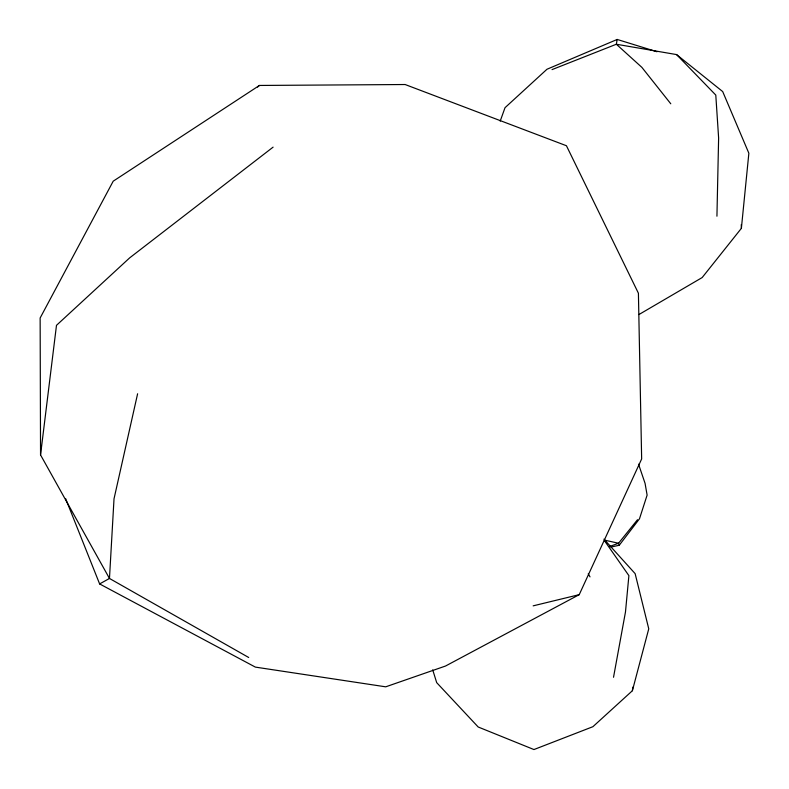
<?xml version="1.0" encoding="UTF-8"?>
<svg xmlns="http://www.w3.org/2000/svg" width="789" height="789" viewBox="0 0 789 789"><rect width="100%" height="100%" fill="white"/><g stroke="black" fill="none" stroke-linecap="round" stroke-linejoin="round"><path stroke-width="1.18" d="M716.935 216.206L718.621 137.976L715.791 95.075L676.558 54.579L616.347 44.243L552.034 69.61M638.922 314.555L702.18 277.55L741.384 228.337L748.86 153.234L722.694 91.573L676.558 54.579M248.703 657.493L109.474 578.455L40.545 454.918L56.483 325.334L129.682 257.855L273.102 147.139M432.717 669.861L436.692 682.643L478.193 727.004L533.946 749.55L592.904 726.699L632.374 690.74L632.827 687.13M656.961 51.739L617.185 39.45L616.347 44.243L641.881 67.371L670.788 103.793M613.526 677.278L625.48 611.968L628.892 575.635L604.285 540.445M137.611 393.76L114.02 498.816L109.474 578.455L99.621 583.929L65.576 498.5M632.374 690.74L648.755 628.823L635.135 573.633L603.94 539.143M500.196 121.131L505.019 107.698L546.984 69.245L617.185 39.45M99.621 583.929L255.37 667.109L385.713 686.824L445.519 666.034L579.225 594.659L641.654 458.942L638.409 293.212L566.433 145.738L405.122 84.522L259.423 85.449L113.212 181.184L40.14 317.987L40.545 454.918M610.903 547.093L619.257 545.248L639.484 518.787L647.118 495.117L645.067 483.351L638.538 464.179M637.492 519.734L618.546 543.246L609.414 546.55M257.569 87.046L259.423 85.449M533.157 605.853L579.225 594.659M604.985 540.228L618.546 543.246L619.257 545.248M588.249 573.751L590.014 576.877M741.256 224.648L741.384 228.337"/></g></svg>
